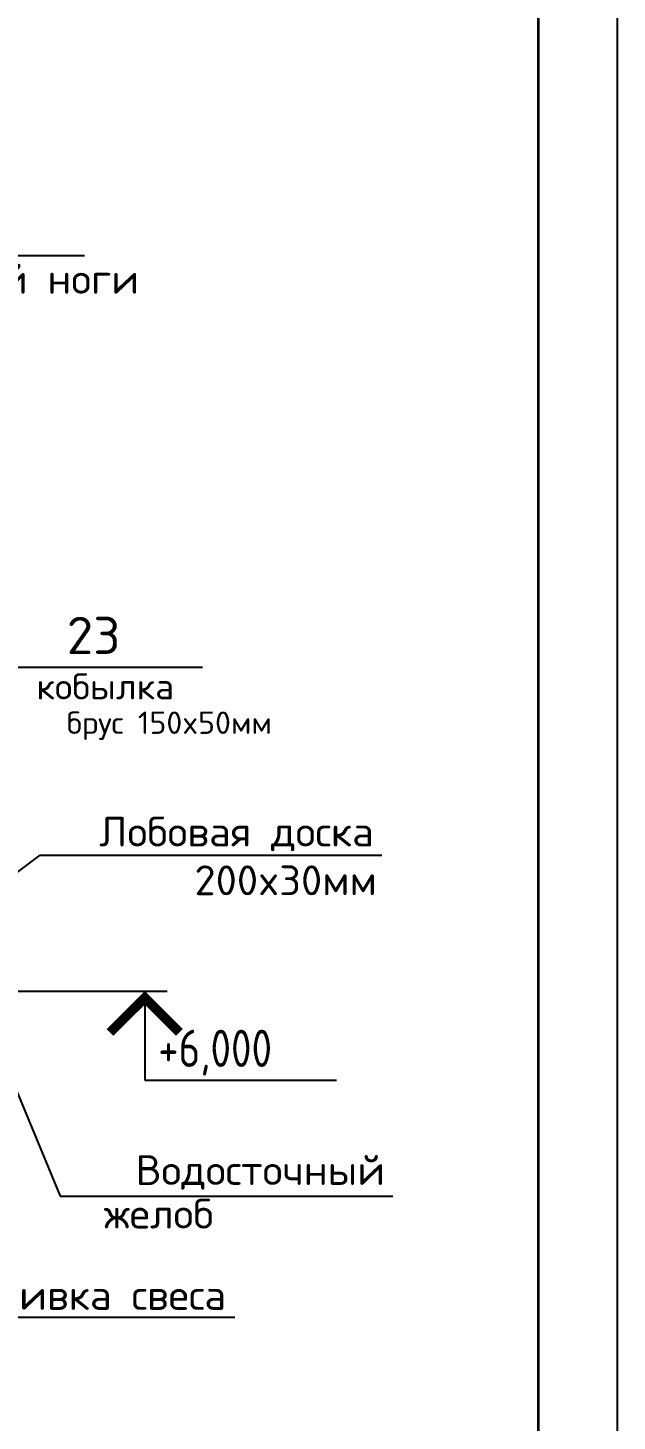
# Model space of a CAD drawing. Extents: x -12289450 to -10763036, y -7834513 to -6150123.
# Drawn here: x -10885506 to -10883920, y -7678406 to -7674660 of the extents above; entities that cross this region are included whole.
import ezdxf

# ---------------------------------------------------------------- set-up
doc = ezdxf.new("R2010")
doc.units = 0
doc.header["$LTSCALE"] = 25
for name, color, linetype in [('ArchiCAD', 7, 'Continuous'), ('Новое', 51, 'Continuous'), ('Примечания', 7, 'Continuous')]:
    doc.layers.add(name, color=color, linetype=linetype)
doc.layers.add('Стена', color=7, linetype='Continuous', lineweight=5)
doc.styles.add('GOST 2.304', font='cs_gost2304.shx')
doc.styles.add('ROMANT', font='romant.shx', dxfattribs={"height": 2})
doc.styles.get("Standard").update_dxf_attribs({"font": 'arial.ttf'})

msp = doc.modelspace()

# ---------------------------------------------------------------- linework, layer by layer
at = {"lineweight": 25, "ltscale": 20}
for p, q in [((-10886811.7, -7675271.7), (-10885353.4, -7675271.7)), ((-10885537.8, -7676378.8), (-10885035.9, -7676378.8)), ((-10885734.2, -7677079.9), (-10885472.9, -7676884.9)), ((-10885472.9, -7676884.9), (-10884553.4, -7676884.9)), ((-10885654.7, -7677233.5), (-10885418.5, -7677801.3)), ((-10885418.5, -7677801.3), (-10884523.4, -7677801.3)), ((-10886038, -7678126.6), (-10884949, -7678126.6))]:
    msp.add_line(p, q, dxfattribs=at)
at = {"linetype": 'Continuous', "lineweight": 25, "ltscale": 20, "const_width": 25.6}
msp.add_lwpolyline([(-10885284.3, -7677361.3), (-10885190.9, -7677268), (-10885097.6, -7677361.3)], dxfattribs=at)
at = {"layer": 'ArchiCAD', "color": 7, "linetype": 'Continuous', "lineweight": 35}
msp.add_lwpolyline([(-10900891.4, -7672473.4), (-10884132.2, -7672473.4), (-10884132.2, -7684650.4), (-10900891.4, -7684650.4)], close=True, dxfattribs=at)
msp.add_lwpolyline([(-10900891.4, -7672473.4), (-10884132.2, -7672473.4), (-10884132.2, -7684650.4), (-10900891.4, -7684650.4)], close=True, dxfattribs=at)
at = {"layer": 'Новое', "color": 7, "linetype": 'Continuous'}
msp.add_lwpolyline([(-10901740, -7672261.3), (-10883920.1, -7672261.3), (-10883920.1, -7684862.5), (-10901740, -7684862.5)], close=True, dxfattribs=at)
msp.add_lwpolyline([(-10901740, -7672261.3), (-10883920.1, -7672261.3), (-10883920.1, -7684862.5), (-10901740, -7684862.5)], close=True, dxfattribs=at)
at = {"layer": 'Примечания', "linetype": 'Continuous', "lineweight": 25, "ltscale": 40}
for p, q in [((-10885623, -7677249.9), (-10885130.9, -7677249.9)), ((-10885190.9, -7677249.9), (-10885190.9, -7677489.9)), ((-10885190.9, -7677489.9), (-10884674.9, -7677489.9))]:
    msp.add_line(p, q, dxfattribs=at)
at = {"layer": 'Примечания', "linetype": 'Continuous', "lineweight": 25, "ltscale": 40, "const_width": 20}
msp.add_lwpolyline([(-10885118, -7677336.9), (-10885190.9, -7677264), (-10885263.8, -7677336.9)], dxfattribs=at)

# ---------------------------------------------------------------- texts
at = {"layer": 'Примечания', "linetype": 'Continuous', "lineweight": 25, "ltscale": 40, "style": 'GOST 2.304'}
msp.add_text('+6,000', height=100, dxfattribs=at).set_placement((-10885154.9, -7677453.9))
at = {"layer": 'Примечания', "color": 7, "attachment_point": 6}
for s, insert, char_height in [('\\A1;{\\Fsimplex|c204;вдоль стропильной ноги}', (-10885206.2, -7675345.7), 80), ('\\A1;{\\Fsimplex|c204;кобылка}', (-10885111.7, -7676430.6), 70), ('\\A1;{\\Fsimplex|c204;брус \\Fsimplex|c0;150x50\\Fsimplex|c204;мм}', (-10884848.9, -7676536.5), 60), ('\\A1;{\\Fsimplex|c204;Лобовая доска}', (-10884574.5, -7676827.5), 80), ('\\A1;{\\Fsimplex|c0;200x30\\Fsimplex|c204;мм\\Ftxt|c204;  }', (-10884566.6, -7676952.1), 80), ('\\A1;{\\Fsimplex|c204;Водосточный}', (-10884544.5, -7677737.7), 80), ('\\A1;{\\Fsimplex|c204; желоб\\Ftxt|c204;  }', (-10885005.7, -7677848.5), 80), ('\\A1;{\\Fsimplex|c204;Подшивка свеса}', (-10884972.2, -7678073.5), 80)]:
    msp.add_mtext(s, dxfattribs=dict(at, insert=insert, char_height=char_height))
at = {"layer": 'Стена', "linetype": 'Continuous', "ltscale": 100, "style": 'ROMANT'}
msp.add_text('23', height=100, rotation=360, dxfattribs=at).set_placement((-10885401, -7676343.6))

doc.saveas('drawing.dxf')
